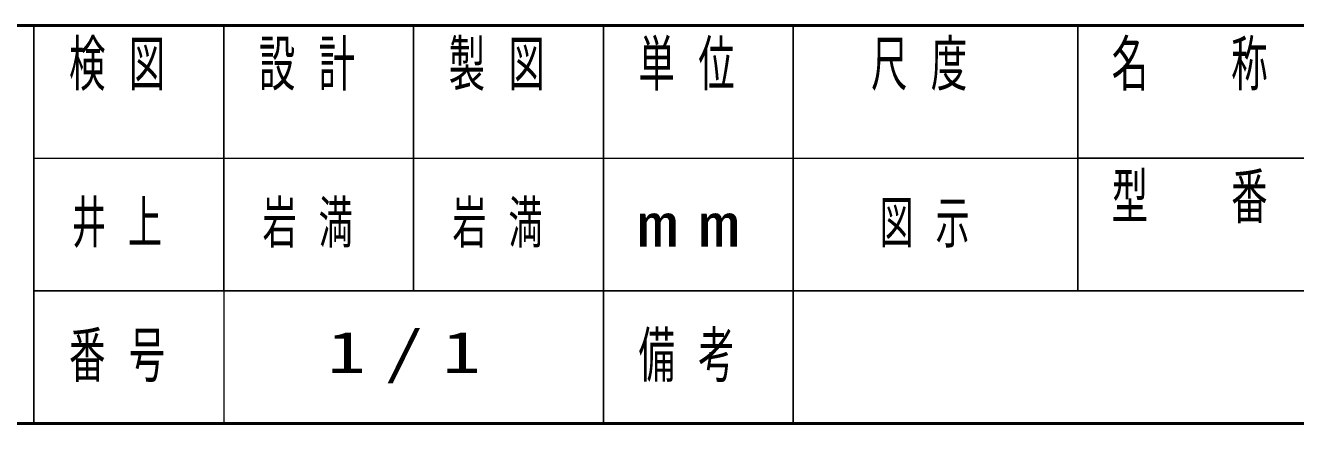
# Model space of a CAD drawing. Units: millimetres on the paper, scale 1:20. Extents: x -365 to 0, y -19 to 257.
# Drawn here: x -237.9 to -171, y 0 to 21 of the extents above; entities that cross this region are included whole.
import ezdxf

# ---------------------------------------------------------------- set-up
doc = ezdxf.new("R2010")
doc.units = ezdxf.units.MM
doc.layers.add('99', color=7, linetype='Continuous')
doc.layers.add('NAKAMURA図枠', color=7, linetype='Continuous', lineweight=13)
doc.styles.add('ＭＳ ゴシック', font='')
doc.styles.get('ＭＳ ゴシック').set_extended_font_data('MS Gothic')

msp = doc.modelspace()

# ---------------------------------------------------------------- linework, layer by layer
at = {"layer": 'NAKAMURA図枠', "lineweight": 50}
for p, q in [((-365, 21), (0, 21)), ((-365, 0), (0, 0))]:
    msp.add_line(p, q, dxfattribs=at)
at = {"layer": 'NAKAMURA図枠', "lineweight": 25}
for p, q in [((-237.5, 21), (-237.5, 0)), ((-227.5, 21), (-227.5, 7)), ((-217.5, 21), (-217.5, 7)), ((-207.5, 21), (-207.5, 0)), ((-197.5, 21), (-197.5, 7)), ((-182.5, 21), (-182.5, 7)), ((-182.5, 14), (-70, 14)), ((-237.5, 7), (0, 7)), ((-197.5, 7), (-197.5, 0))]:
    msp.add_line(p, q, dxfattribs=at)
at = {"layer": 'NAKAMURA図枠'}
for p, q in [((-237.5, 14), (-182.5, 14)), ((-227.5, 7), (-227.5, 0))]:
    msp.add_line(p, q, dxfattribs=at)

# ---------------------------------------------------------------- texts
at = {"layer": '99', "char_height": 2.199, "style": 'ＭＳ ゴシック'}
for s, insert, attachment_point in [('\\T1.64;\\W0.6;井上', (-235.5, 10.5), 4), ('\\T1.64;\\W0.6;岩満', (-222.5, 10.5), 5), ('\\T1.64;\\W0.6;岩満', (-212.5, 10.5), 5), ('\\T1.64;\\W0.6;図示', (-190, 10.5), 5), ('\\T1.5;\\W1.35;1/1', (-217.5, 3.5), 5)]:
    msp.add_mtext(s, dxfattribs=dict(at, insert=insert, attachment_point=attachment_point))
at = {"layer": 'NAKAMURA図枠', "char_height": 2.346, "style": 'ＭＳ ゴシック'}
for s, insert, attachment_point in [('\\T1.64;\\W0.6;検図', (-232.5, 20.167), 2), ('\\T1.64;\\W0.6;設計', (-222.5, 20.167), 2), ('\\T1.64;\\W0.6;製図', (-212.5, 20.167), 2), ('\\T1.64;\\W0.6;単位', (-202.5, 20.167), 2), ('\\T1.64;\\W0.6;尺度', (-190.25, 20.167), 2), ('\\T1.64;\\W0.6;名\u3000称', (-176, 20.167), 2), ('\\T1.64;\\W0.6;型\u3000番', (-176, 13.167), 2), ('\\T1.5;\\W1.35;mm', (-202.5, 10.5), 5), ('\\T1.64;\\W0.6;番号', (-232.5, 3.5), 5), ('\\T1.64;\\W0.6;備考', (-202.5, 3.5), 5)]:
    msp.add_mtext(s, dxfattribs=dict(at, insert=insert, attachment_point=attachment_point))

doc.saveas('drawing.dxf')
